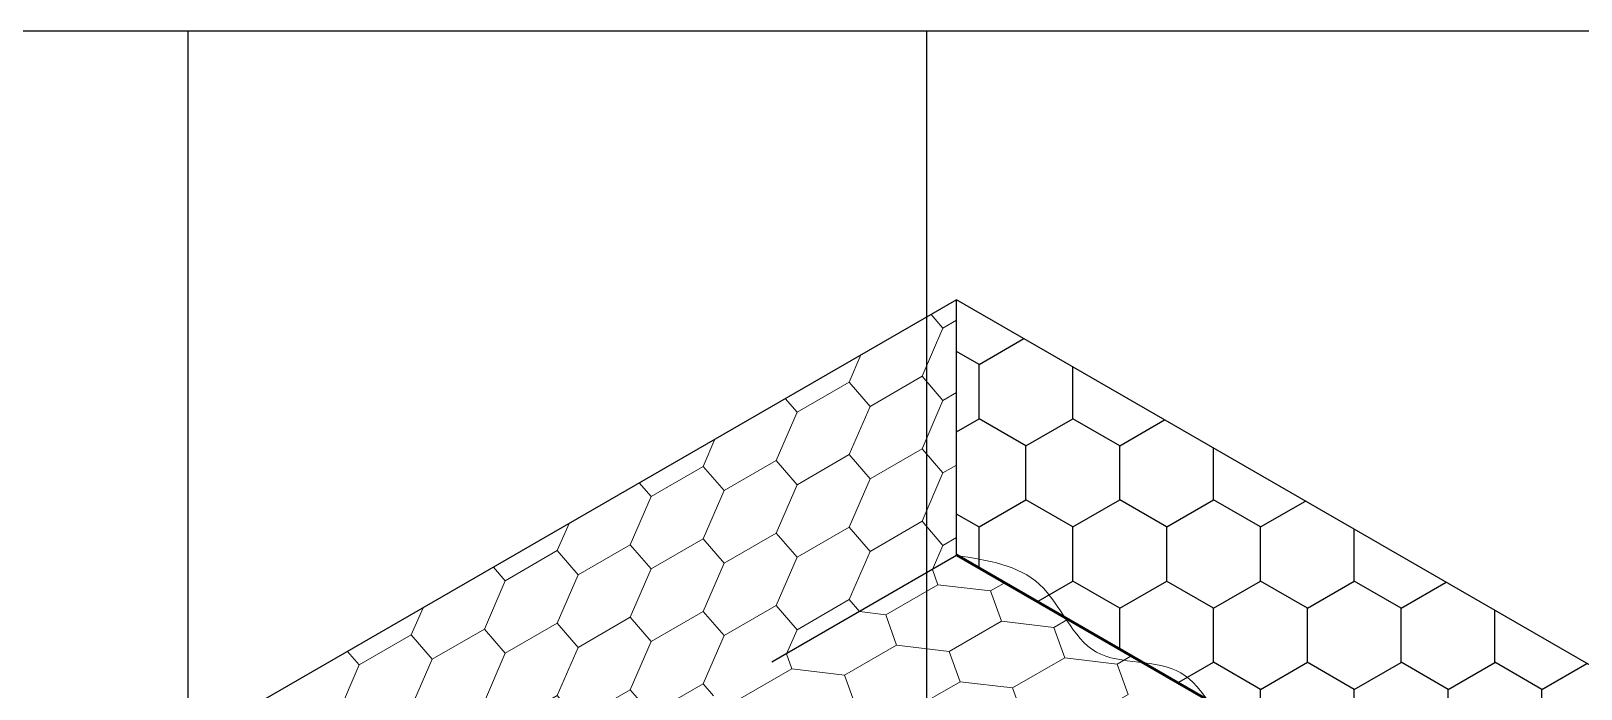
# Model space of a CAD drawing. Header units: metres. Extents: x -81 to 2721, y -139 to -12.
# Drawn here: x 671.998 to 673.815, y -65.912 to -65.141 of the extents above; entities that cross this region are included whole.
import ezdxf

# ---------------------------------------------------------------- set-up
doc = ezdxf.new("R2010")
doc.units = ezdxf.units.M
doc.header["$MEASUREMENT"] = 0
doc.linetypes.add('DASHED2', pattern=[0.375, 0.25, -0.125])
doc.layers.add('DIM', color=1, linetype='Continuous')
doc.layers.add('SECTION-GOLF', color=2, linetype='Continuous')
doc.styles.add('ROMANS', font='vit-s.shx')
doc.dimstyles.new('1-100', dxfattribs={"dimtxt": 0.235, "dimasz": 0.3, "dimexe": 0.2, "dimexo": 0, "dimgap": 0.1, "dimtad": 1, "dimzin": 0, "dimdsep": 46, "dimtxsty": 'ROMANS', "dimcen": 0, "dimclrd": 1, "dimclre": 1, "dimclrt": 3, "dimadec": 0, "dimazin": 0, "dimtfac": 1, "dimtix": 1, "dimtmove": 2, "dimatfit": 3, "dimfxl": 1, "dimtolj": 1, "dimtzin": 1, "dimarcsym": 0})

# ---------------------------------------------------------------- blocks, each defined once
blk = doc.blocks.new('3-')
h = blk.add_hatch()
h.set_pattern_fill('HONEY', color=137, scale=0.02, angle=30)
h.set_pattern_definition([(30, (0, 0), (0.0549926133, 0.0952499998), [0.0635, -0.127]), (150, (0, 0), (-0.1099852262, 2e-10), [0.0635, -0.127]), (90, (0, 0), (-0.054992613, 0.09525), [-0.127, 0.0635])])
h.paths.add_polyline_path([(796.5723, 720.6907), (796.5723, 720.3925), (798.0461, 719.5416), (798.3043, 719.6907)])
at = {"color": 137, "lineweight": 13}
for points in [[(796.5426, 720.6735), (796.5563, 720.6575), (796.5319, 720.6009), (796.4708, 720.5656), (796.4464, 720.594)], [(796.5319, 720.6009), (796.5563, 720.6575), (796.5723, 720.6667)], [(796.4602, 720.6259), (796.4464, 720.594), (796.3852, 720.5587), (796.3714, 720.5747)], [(796.4464, 720.594), (796.4602, 720.6259)], [(796.3608, 720.5021), (796.3852, 720.5587), (796.4464, 720.594), (796.4708, 720.5656), (796.4464, 720.509), (796.3852, 720.4737), (796.3608, 720.5021)], [(796.4464, 720.509), (796.4708, 720.5656), (796.5319, 720.6009), (796.5563, 720.5725), (796.5319, 720.5159), (796.4708, 720.4806), (796.4464, 720.509)], [(796.5723, 720.5817), (796.5563, 720.5725), (796.5319, 720.6009)], [(796.3714, 720.5747), (796.3852, 720.5587), (796.3608, 720.5021), (796.2997, 720.4668), (796.2752, 720.4952)], [(796.5319, 720.5159), (796.5563, 720.5725), (796.5723, 720.5817)], [(796.289, 720.5271), (796.2752, 720.4952), (796.2141, 720.4599), (796.2003, 720.4759)], [(796.2752, 720.4952), (796.289, 720.5271)], [(796.4464, 720.424), (796.4708, 720.4806), (796.5319, 720.5159), (796.5563, 720.4875), (796.5319, 720.4309), (796.4708, 720.3956), (796.4464, 720.424)], [(796.5723, 720.4967), (796.5563, 720.4875), (796.5319, 720.5159)], [(796.5723, 720.4967), (796.5563, 720.4875), (796.5319, 720.5159)], [(796.2752, 720.4102), (796.2997, 720.4668), (796.3608, 720.5021), (796.3852, 720.4737), (796.3608, 720.4171), (796.2997, 720.3818), (796.2752, 720.4102)], [(796.3608, 720.4171), (796.3852, 720.4737), (796.4464, 720.509), (796.4708, 720.4806), (796.4464, 720.424), (796.3852, 720.3887), (796.3608, 720.4171)], [(796.5319, 720.4309), (796.5563, 720.4875), (796.5723, 720.4967)], [(796.1897, 720.4033), (796.2141, 720.4599), (796.2752, 720.4952), (796.2997, 720.4668), (796.2752, 720.4102), (796.2141, 720.3749), (796.1897, 720.4033)], [(796.2003, 720.4759), (796.2141, 720.4599), (796.1897, 720.4033), (796.1286, 720.368), (796.1041, 720.3964)], [(796.1179, 720.4283), (796.1041, 720.3964), (796.043, 720.3611), (796.0292, 720.3771)], [(796.3608, 720.3321), (796.3852, 720.3887), (796.4464, 720.424), (796.4708, 720.3956), (796.4464, 720.339), (796.3852, 720.3037), (796.3608, 720.3321)], [(796.4584, 720.3249), (796.4464, 720.339), (796.4708, 720.3956), (796.5319, 720.4309), (796.5563, 720.4025), (796.544, 720.3743)], [(796.5723, 720.4117), (796.5563, 720.4025), (796.5319, 720.4309)], [(796.1897, 720.3183), (796.2141, 720.3749), (796.2752, 720.4102), (796.2997, 720.3818), (796.2752, 720.3252), (796.2141, 720.2899), (796.1897, 720.3183)], [(796.2752, 720.3252), (796.2997, 720.3818), (796.3608, 720.4171), (796.3852, 720.3887), (796.3608, 720.3321), (796.2997, 720.2968), (796.2752, 720.3252)], [(796.4011, 720.3979), (796.3852, 720.3887), (796.3608, 720.4171)], [(796.0186, 720.3045), (796.043, 720.3611), (796.1041, 720.3964), (796.1286, 720.368), (796.1041, 720.3114), (796.043, 720.2761), (796.0186, 720.3045)], [(796.1041, 720.3114), (796.1286, 720.368), (796.1897, 720.4033), (796.2141, 720.3749), (796.1897, 720.3183), (796.1286, 720.283), (796.1041, 720.3114)], [(796.0292, 720.3771), (796.043, 720.3611), (796.0186, 720.3045), (795.9574, 720.2692), (795.933, 720.2976)], [(796.5504, 720.3565), (796.544, 720.3743)], [(796.502, 720.2857), (796.4892, 720.3213), (796.5504, 720.3565), (796.612, 720.3492), (796.6248, 720.3136), (796.5636, 720.2783), (796.502, 720.2857)], [(796.628, 720.3584), (796.612, 720.3492), (796.5504, 720.3565)], [(796.6248, 720.3136), (796.612, 720.3492), (796.628, 720.3584)], [(796.4584, 720.3249), (796.4464, 720.339), (796.3852, 720.3037), (796.3729, 720.2755)], [(795.9468, 720.3295), (795.933, 720.2976), (795.8719, 720.2623), (795.8581, 720.2783)], [(796.1041, 720.2264), (796.1286, 720.283), (796.1897, 720.3183), (796.2141, 720.2899), (796.1897, 720.2333), (796.1286, 720.198), (796.1041, 720.2264)], [(796.1897, 720.2333), (796.2141, 720.2899), (796.2752, 720.3252), (796.2997, 720.2968), (796.2752, 720.2402), (796.2141, 720.2049), (796.1897, 720.2333)], [(796.2873, 720.2261), (796.2752, 720.2402), (796.2997, 720.2968), (796.3608, 720.3321), (796.3852, 720.3037), (796.3729, 720.2755)], [(796.4584, 720.3249), (796.4892, 720.3213), (796.502, 720.2857), (796.4409, 720.2504), (796.3793, 720.2578)], [(796.7024, 720.3155), (796.6864, 720.3062), (796.6248, 720.3136)], [(796.6991, 720.2707), (796.6864, 720.3062), (796.7024, 720.3155)], [(795.8475, 720.2057), (795.8719, 720.2623), (795.933, 720.2976), (795.9574, 720.2692), (795.933, 720.2126), (795.8719, 720.1773), (795.8475, 720.2057)], [(795.933, 720.2126), (795.9574, 720.2692), (796.0186, 720.3045), (796.043, 720.2761), (796.0186, 720.2195), (795.9574, 720.1842), (795.933, 720.2126)], [(796.0186, 720.2195), (796.043, 720.2761), (796.1041, 720.3114), (796.1286, 720.283), (796.1041, 720.2264), (796.043, 720.1911), (796.0186, 720.2195)], [(796.5764, 720.2427), (796.5636, 720.2783), (796.6248, 720.3136), (796.6864, 720.3062), (796.6991, 720.2707), (796.638, 720.2354), (796.5764, 720.2427)], [(795.8581, 720.2783), (795.8719, 720.2623), (795.8475, 720.2057), (795.7863, 720.1704), (795.7619, 720.1988)], [(796.4536, 720.2148), (796.4409, 720.2504), (796.502, 720.2857), (796.5636, 720.2783), (796.5764, 720.2427), (796.5153, 720.2074), (796.4536, 720.2148)], [(796.3793, 720.2578), (796.3729, 720.2755)], [(796.6508, 720.1998), (796.638, 720.2354), (796.6991, 720.2707), (796.7607, 720.2633), (796.7735, 720.2277), (796.7124, 720.1924), (796.6508, 720.1998)], [(796.7768, 720.2726), (796.7607, 720.2633), (796.6991, 720.2707)], [(796.7735, 720.2277), (796.7607, 720.2633), (796.7768, 720.2726)], [(796.3309, 720.1869), (796.3181, 720.2225), (796.3793, 720.2578), (796.4409, 720.2504), (796.4536, 720.2148), (796.3925, 720.1795), (796.3309, 720.1869)], [(796.528, 720.1719), (796.5153, 720.2074), (796.5764, 720.2427), (796.638, 720.2354), (796.6508, 720.1998), (796.5896, 720.1645), (796.528, 720.1719)], [(796.2873, 720.2261), (796.2752, 720.2402), (796.2141, 720.2049), (796.2018, 720.1767)]]:
    blk.add_lwpolyline(points, dxfattribs=at)
at = {"color": 3, "lineweight": 13}
blk.add_spline([(796.5723, 720.3907), (796.6696, 720.3568), (796.7362, 720.2775), (796.8353, 720.2531), (796.9054, 720.181), (796.9953, 720.161), (797.0631, 720.089), (797.1623, 720.063), (797.232, 719.9957), (797.3242, 719.9696), (797.3988, 719.8963), (797.4985, 719.87), (797.5691, 719.8024), (797.6589, 719.7755), (797.739, 719.7021), (797.8177, 719.6813), (797.8902, 719.615), (797.9871, 719.5885), (798.0663, 719.5116), (798.158, 719.4953), (798.2285, 719.417), (798.3043, 719.3907)], degree=3, dxfattribs=at)
at = {"layer": 'DIM', "color": 1}
for q in [(797.3933, 721.0059), (797.3959, 721.0059)]:
    blk.add_line((794.8085, 721.0059), q, dxfattribs=at)
at = {"layer": 'SECTION-GOLF', "color": 6}
for p, q in [((796.5723, 720.6907), (793.553, 718.9475)), ((798.3043, 719.6907), (796.5723, 720.6907))]:
    blk.add_line(p, q, dxfattribs=at)
at = {"layer": 'SECTION-GOLF', "color": 5}
for p, q in [((796.5723, 720.3907), (796.5723, 720.6907)), ((796.5723, 720.3907), (798.3043, 719.3907)), ((796.5727, 720.3922), (798.3048, 719.3922))]:
    blk.add_line(p, q, dxfattribs=at)
at = {"layer": 'SECTION-GOLF', "color": 2, "linetype": 'DASHED2'}
blk.add_line((796.5723, 720.3906), (793.8063, 718.7937), dxfattribs=at)
at = {"layer": 'DIM', "color": 1}
for points in [[(794.8085, 718.5167), (794.8085, 721.0059), (797.5685, 721.0059)], [(795.6713, 719.0176), (795.6713, 721.0059), (797.2768, 721.0059)], [(796.5373, 719.5176), (796.5373, 721.0059), (797.1577, 721.0059)]]:
    blk.add_leader(points, dimstyle='1-100', override={"dimasz": 0.125, "dimtad": 0, "dimclrd": 1, "dimldrblk": 'Dot'}, dxfattribs=at)

msp = doc.modelspace()

# ---------------------------------------------------------------- block references
at = {"layer": 'SECTION-GOLF', "color": 1}
msp.add_blockref('3-', (-123.489, -786.1466), dxfattribs=at)

doc.saveas('drawing.dxf')
